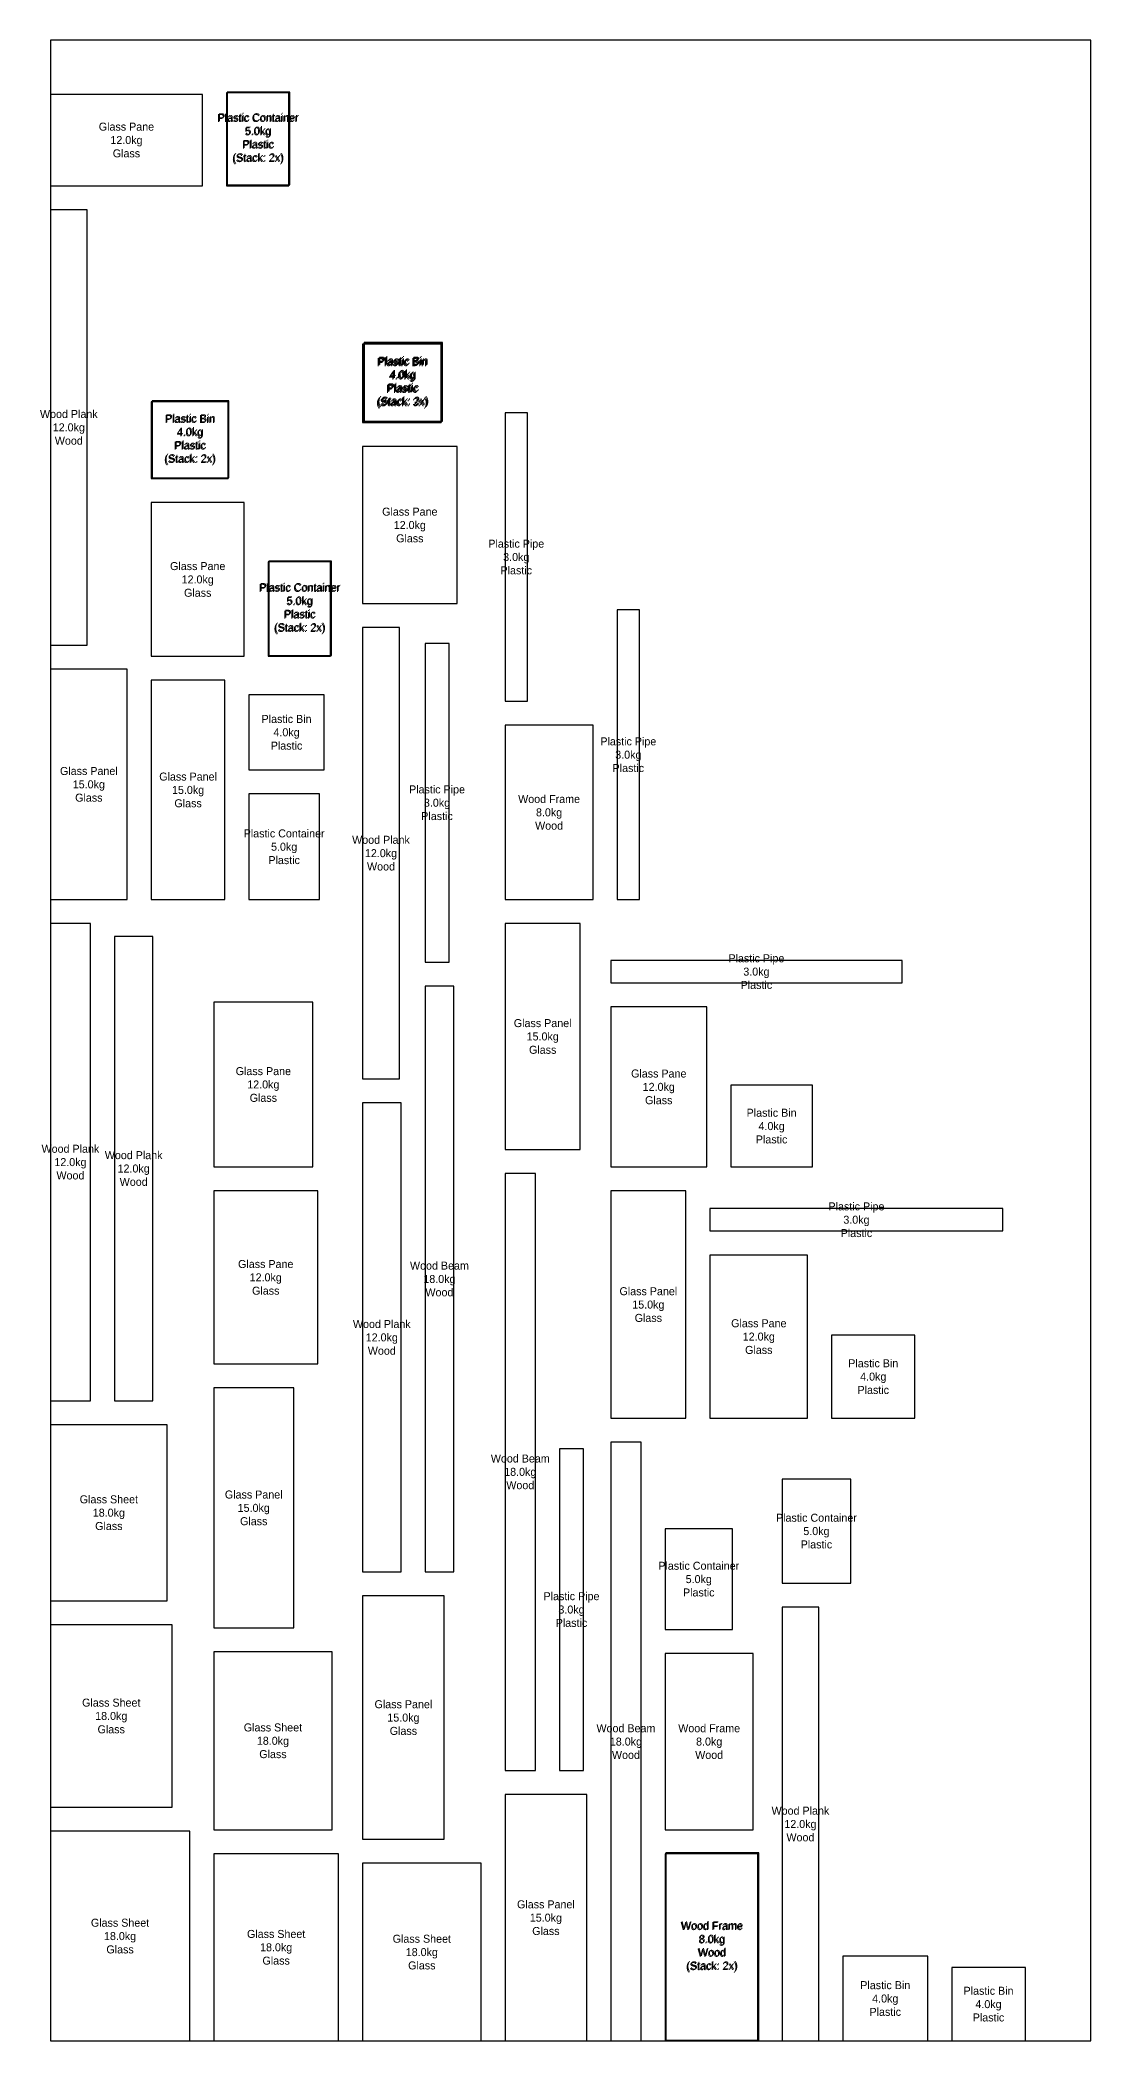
# Model space of a CAD drawing. Header units: metres. Extents: x -6 to 650, y 0 to 5450.
# Drawn here: x -6 to 650, y 2800 to 4050 of the extents above; entities that cross this region are included whole.
import ezdxf

# ---------------------------------------------------------------- set-up
doc = ezdxf.new("R2010")
doc.units = ezdxf.units.M

msp = doc.modelspace()

# ---------------------------------------------------------------- linework, layer by layer
for points in [[(0, 2800), (650, 2800), (650, 4050), (0, 4050), (0, 2800)], [(0, 3959), (95, 3959), (95, 4016), (0, 4016), (0, 3959)], [(110, 3959), (149, 3959), (149, 4017), (110, 4017), (110, 3959)], [(110.5, 3959.5), (149.5, 3959.5), (149.5, 4017.5), (110.5, 4017.5), (110.5, 3959.5)], [(0, 3672), (23, 3672), (23, 3944), (0, 3944), (0, 3672)], [(195, 3811), (244, 3811), (244, 3860), (195, 3860), (195, 3811)], [(195.5, 3811.5), (244.5, 3811.5), (244.5, 3860.5), (195.5, 3860.5), (195.5, 3811.5)], [(196, 3812), (245, 3812), (245, 3861), (196, 3861), (196, 3812)], [(63, 3776), (111, 3776), (111, 3824), (63, 3824), (63, 3776)], [(63.5, 3776.5), (111.5, 3776.5), (111.5, 3824.5), (63.5, 3824.5), (63.5, 3776.5)], [(284, 3637), (298, 3637), (298, 3817), (284, 3817), (284, 3637)], [(195, 3698), (254, 3698), (254, 3796), (195, 3796), (195, 3698)], [(63, 3665), (121, 3665), (121, 3761), (63, 3761), (63, 3665)], [(136, 3665), (175, 3665), (175, 3724), (136, 3724), (136, 3665)], [(136.5, 3665.5), (175.5, 3665.5), (175.5, 3724.5), (136.5, 3724.5), (136.5, 3665.5)], [(354, 3513), (368, 3513), (368, 3694), (354, 3694), (354, 3513)], [(195, 3401), (218, 3401), (218, 3683), (195, 3683), (195, 3401)], [(234, 3474), (249, 3474), (249, 3673), (234, 3673), (234, 3474)], [(0, 3513), (48, 3513), (48, 3657), (0, 3657), (0, 3513)], [(63, 3513), (109, 3513), (109, 3650), (63, 3650), (63, 3513)], [(124, 3594), (171, 3594), (171, 3641), (124, 3641), (124, 3594)], [(284, 3513), (339, 3513), (339, 3622), (284, 3622), (284, 3513)], [(124, 3513), (168, 3513), (168, 3579), (124, 3579), (124, 3513)], [(0, 3200), (25, 3200), (25, 3498), (0, 3498), (0, 3200)], [(40, 3200), (64, 3200), (64, 3490), (40, 3490), (40, 3200)], [(284, 3357), (331, 3357), (331, 3498), (284, 3498), (284, 3357)], [(350, 3461), (532, 3461), (532, 3475), (350, 3475), (350, 3461)], [(234, 3093), (252, 3093), (252, 3459), (234, 3459), (234, 3093)], [(102, 3346), (164, 3346), (164, 3449), (102, 3449), (102, 3346)], [(350, 3346), (410, 3346), (410, 3446), (350, 3446), (350, 3346)], [(425, 3346), (476, 3346), (476, 3397), (425, 3397), (425, 3346)], [(195, 3093), (219, 3093), (219, 3386), (195, 3386), (195, 3093)], [(284, 2969), (303, 2969), (303, 3342), (284, 3342), (284, 2969)], [(102, 3223), (167, 3223), (167, 3331), (102, 3331), (102, 3223)], [(350, 3189), (397, 3189), (397, 3331), (350, 3331), (350, 3189)], [(412, 3306), (595, 3306), (595, 3320), (412, 3320), (412, 3306)], [(412, 3189), (473, 3189), (473, 3291), (412, 3291), (412, 3189)], [(488, 3189), (540, 3189), (540, 3241), (488, 3241), (488, 3189)], [(102, 3058), (152, 3058), (152, 3208), (102, 3208), (102, 3058)], [(0, 3075), (73, 3075), (73, 3185), (0, 3185), (0, 3075)], [(318, 2969), (333, 2969), (333, 3170), (318, 3170), (318, 2969)], [(350, 2800), (369, 2800), (369, 3174), (350, 3174), (350, 2800)], [(457, 3086), (500, 3086), (500, 3151), (457, 3151), (457, 3086)], [(384, 3057), (426, 3057), (426, 3120), (384, 3120), (384, 3057)], [(195, 2926), (246, 2926), (246, 3078), (195, 3078), (195, 2926)], [(457, 2800), (480, 2800), (480, 3071), (457, 3071), (457, 2800)], [(0, 2946), (76, 2946), (76, 3060), (0, 3060), (0, 2946)], [(102, 2932), (176, 2932), (176, 3043), (102, 3043), (102, 2932)], [(384, 2932), (439, 2932), (439, 3042), (384, 3042), (384, 2932)], [(284, 2800), (335, 2800), (335, 2954), (284, 2954), (284, 2800)], [(0, 2800), (87, 2800), (87, 2931), (0, 2931), (0, 2800)], [(102, 2800), (180, 2800), (180, 2917), (102, 2917), (102, 2800)], [(384, 2800), (442, 2800), (442, 2917), (384, 2917), (384, 2800)], [(384.5, 2800.5), (442.5, 2800.5), (442.5, 2917.5), (384.5, 2917.5), (384.5, 2800.5)], [(195, 2800), (269, 2800), (269, 2911), (195, 2911), (195, 2800)], [(495, 2800), (548, 2800), (548, 2853), (495, 2853), (495, 2800)], [(563, 2800), (609, 2800), (609, 2846), (563, 2846), (563, 2800)]]:
    msp.add_lwpolyline(points, close=True)

# ---------------------------------------------------------------- texts
at = {"char_height": 5, "attachment_point": 5}
for s, insert in [('Plastic Container\\P5.0kg\\PPlastic\\P(Stack: 2x)', (129.5, 3988)), ('Plastic Container\\P5.0kg\\PPlastic\\P(Stack: 2x)', (130, 3988.5)), ('Glass Pane\\P12.0kg\\PGlass', (47.5, 3987.5)), ('Plastic Bin\\P4.0kg\\PPlastic\\P(Stack: 3x)', (219.5, 3835.5)), ('Plastic Bin\\P4.0kg\\PPlastic\\P(Stack: 2x)', (220, 3836)), ('Plastic Bin\\P4.0kg\\PPlastic\\P(Stack: 3x)', (220.5, 3836.5)), ('Wood Plank\\P12.0kg\\PWood', (11.5, 3808)), ('Plastic Bin\\P4.0kg\\PPlastic\\P(Stack: 2x)', (87, 3800)), ('Plastic Bin\\P4.0kg\\PPlastic\\P(Stack: 2x)', (87.5, 3800.5)), ('Glass Pane\\P12.0kg\\PGlass', (224.5, 3747)), ('Plastic Pipe\\P3.0kg\\PPlastic', (291, 3727)), ('Glass Pane\\P12.0kg\\PGlass', (92, 3713)), ('Plastic Container\\P5.0kg\\PPlastic\\P(Stack: 2x)', (155.5, 3694.5)), ('Plastic Container\\P5.0kg\\PPlastic\\P(Stack: 2x)', (156, 3695)), ('Plastic Bin\\P4.0kg\\PPlastic', (147.5, 3617.5)), ('Plastic Pipe\\P3.0kg\\PPlastic', (361, 3603.5)), ('Glass Panel\\P15.0kg\\PGlass', (24, 3585)), ('Glass Panel\\P15.0kg\\PGlass', (86, 3581.5)), ('Plastic Pipe\\P3.0kg\\PPlastic', (241.5, 3573.5)), ('Wood Frame\\P8.0kg\\PWood', (311.5, 3567.5)), ('Plastic Container\\P5.0kg\\PPlastic', (146, 3546)), ('Wood Plank\\P12.0kg\\PWood', (206.5, 3542)), ('Plastic Pipe\\P3.0kg\\PPlastic', (441, 3468)), ('Glass Panel\\P15.0kg\\PGlass', (307.5, 3427.5)), ('Glass Pane\\P12.0kg\\PGlass', (133, 3397.5)), ('Glass Pane\\P12.0kg\\PGlass', (380, 3396)), ('Plastic Bin\\P4.0kg\\PPlastic', (450.5, 3371.5)), ('Wood Plank\\P12.0kg\\PWood', (12.5, 3349)), ('Wood Plank\\P12.0kg\\PWood', (52, 3345)), ('Plastic Pipe\\P3.0kg\\PPlastic', (503.5, 3313)), ('Glass Pane\\P12.0kg\\PGlass', (134.5, 3277)), ('Wood Beam\\P18.0kg\\PWood', (243, 3276)), ('Glass Panel\\P15.0kg\\PGlass', (373.5, 3260)), ('Wood Plank\\P12.0kg\\PWood', (207, 3239.5)), ('Glass Pane\\P12.0kg\\PGlass', (442.5, 3240)), ('Plastic Bin\\P4.0kg\\PPlastic', (514, 3215)), ('Wood Beam\\P18.0kg\\PWood', (293.5, 3155.5)), ('Glass Sheet\\P18.0kg\\PGlass', (36.5, 3130)), ('Glass Panel\\P15.0kg\\PGlass', (127, 3133)), ('Plastic Container\\P5.0kg\\PPlastic', (478.5, 3118.5)), ('Plastic Container\\P5.0kg\\PPlastic', (405, 3088.5)), ('Plastic Pipe\\P3.0kg\\PPlastic', (325.5, 3069.5)), ('Glass Sheet\\P18.0kg\\PGlass', (38, 3003)), ('Glass Panel\\P15.0kg\\PGlass', (220.5, 3002)), ('Glass Sheet\\P18.0kg\\PGlass', (139, 2987.5)), ('Wood Beam\\P18.0kg\\PWood', (359.5, 2987)), ('Wood Frame\\P8.0kg\\PWood', (411.5, 2987)), ('Wood Plank\\P12.0kg\\PWood', (468.5, 2935.5)), ('Glass Panel\\P15.0kg\\PGlass', (309.5, 2877)), ('Glass Sheet\\P18.0kg\\PGlass', (43.5, 2865.5)), ('Wood Frame\\P8.0kg\\PWood\\P(Stack: 2x)', (413.5, 2859)), ('Glass Sheet\\P18.0kg\\PGlass', (141, 2858.5)), ('Glass Sheet\\P18.0kg\\PGlass', (232, 2855.5)), ('Wood Frame\\P8.0kg\\PWood\\P(Stack: 2x)', (413, 2858.5)), ('Plastic Bin\\P4.0kg\\PPlastic', (521.5, 2826.5)), ('Plastic Bin\\P4.0kg\\PPlastic', (586, 2823))]:
    msp.add_mtext(s, dxfattribs=dict(at, insert=insert))

doc.saveas('drawing.dxf')
